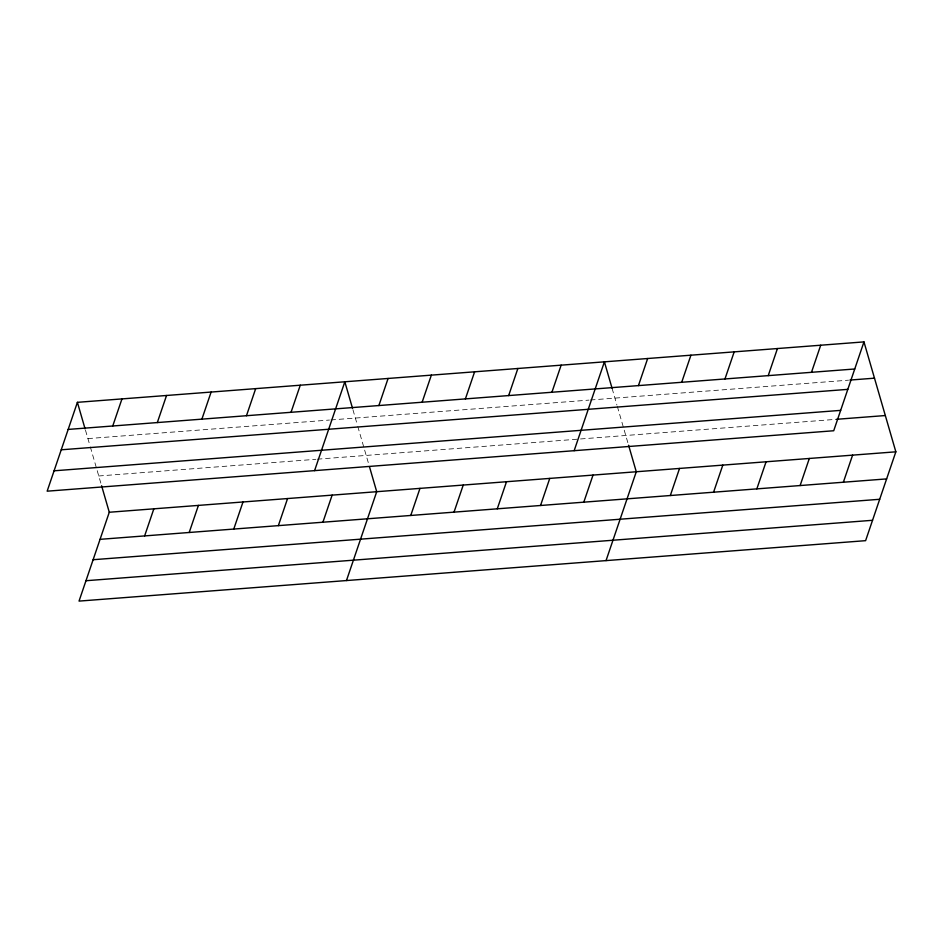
<?xml version="1.0" encoding="UTF-8"?>
<svg xmlns="http://www.w3.org/2000/svg" width="943" height="943" viewBox="0 0 943 943"><rect width="100%" height="100%" fill="white"/><g stroke="black" fill="none" stroke-linecap="round" stroke-linejoin="round"><path stroke-width="0.71" stroke-dasharray="4.71 3.54" d="M87.923 438.601L329.472 420.048M330.91 419.941L588.962 400.115M590.401 399.997L848.535 380.17M98.756 475.979L315.87 459.3M317.308 459.182L836.3 419.317M612.09 388.351L616.922 405.03M617.335 406.421L628.191 443.858M352.93 409.686L357.362 424.975M357.762 426.366L368.619 463.803M85.495 430.232L89.927 445.532M90.328 446.911L101.184 484.348"/><path stroke-width="1.41" d="M77.397 402.331L47.15 491.185L833.718 430.751L863.965 341.896L77.397 402.331L85.082 428.841M112.747 426L121.965 398.913M101.596 485.739L109.282 512.249L79.035 601.104L865.603 540.669L895.85 451.815L863.965 341.896M157.316 422.57L166.546 395.482M144.633 535.907L153.85 508.819M201.896 419.14L211.114 392.064M189.201 532.489L198.419 505.401M246.465 415.722L255.683 388.634M233.77 529.058L242.999 501.971M291.033 412.291L300.263 385.216M278.35 525.64L287.568 498.552M314.585 470.64L344.832 381.785L352.517 408.295M322.919 522.21L332.136 495.122M378.874 405.549L388.092 378.461M346.47 580.558L376.717 491.704L369.432 466.596M422.134 402.225L431.352 375.137M410.759 515.467L419.977 488.38M465.394 398.901L474.612 371.813M454.019 512.143L463.237 485.056M508.654 395.577L517.872 368.489M497.279 508.819L506.497 481.732M551.914 392.253L561.144 365.165M540.539 505.495L549.757 478.407M574.157 450.695L604.404 361.841L612.09 388.351M583.8 502.171L593.017 475.083M638.435 385.604L647.664 358.517M606.031 560.614L636.277 471.759L628.592 445.249M681.706 382.28L690.924 355.193M670.32 495.523L679.538 468.435M724.967 378.956L734.184 351.869M713.58 492.199L722.81 465.111M768.227 375.632L777.445 348.545M756.84 488.875L766.07 461.787M811.487 372.308L820.705 345.221M800.112 485.551L809.33 458.463M843.372 482.227L852.59 455.139M68.179 429.419L854.747 368.984M849.973 380.053L874.491 378.178M61.236 449.799L847.804 389.365M54.093 470.805L840.661 410.37M836.3 419.317L885.324 415.545M109.282 512.249L895.85 451.815M100.064 539.337L886.632 478.903M93.121 559.718L879.689 499.283M85.966 580.723L872.546 520.288"/></g></svg>
